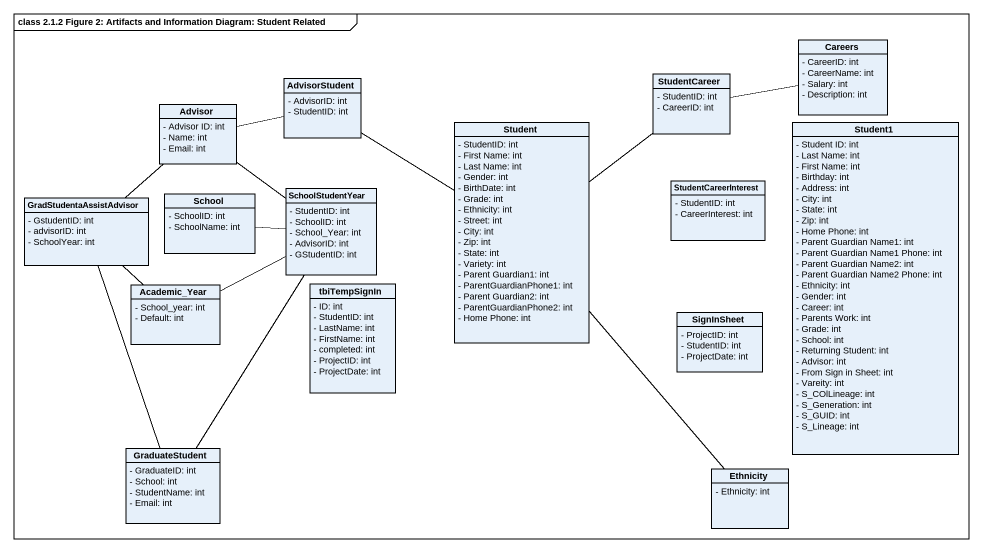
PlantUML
@startuml
mainframe class 2.1.2 Figure 2: Artifacts and Information Diagram: Student Related
hide circle
hide empty members
skinparam classAttributeIconSize 0
class Careers {
  - CareerID: int
  - CareerName: int
  - Salary: int
  - Description: int
}
class AdvisorStudent {
  - AdvisorID: int
  - StudentID: int
}
class StudentCareer {
  - StudentID: int
  - CareerID: int
}
class Advisor {
  - Advisor ID: int
  - Name: int
  - Email: int
}
class Student {
  - StudentID: int
  - First Name: int
  - Last Name: int
  - Gender: int
  - BirthDate: int
  - Grade: int
  - Ethnicity: int
  - Street: int
  - City: int
  - Zip: int
  - State: int
  - Variety: int
  - Parent Guardian1: int
  - ParentGuardianPhone1: int
  - Parent Guardian2: int
  - ParentGuardianPhone2: int
  - Home Phone: int
}
class Student1 {
  - Student ID: int
  - Last Name: int
  - First Name: int
  - Birthday: int
  - Address: int
  - City: int
  - State: int
  - Zip: int
  - Home Phone: int
  - Parent Guardian Name1: int
  - Parent Guardian Name1 Phone: int
  - Parent Guardian Name2: int
  - Parent Guardian Name2 Phone: int
  - Ethnicity: int
  - Gender: int
  - Career: int
  - Parents Work: int
  - Grade: int
  - School: int
  - Returning Student: int
  - Advisor: int
  - From Sign in Sheet: int
  - Vareity: int
  - S_COlLineage: int
  - S_Generation: int
  - S_GUID: int
  - S_Lineage: int
}
class GradStudentaAssistAdvisor {
  - GstudentID: int
  - advisorID: int
  - SchoolYear: int
}
class School {
  - SchoolID: int
  - SchoolName: int
}
class SchoolStudentYear {
  - StudentID: int
  - SchoolID: int
  - School_Year: int
  - AdvisorID: int
  - GStudentID: int
}
class StudentCareerInterest {
  - StudentID: int
  - CareerInterest: int
}
class Academic_Year {
  - School_year: int
  - Default: int
}
class tbiTempSignIn {
  - ID: int
  - StudentID: int
  - LastName: int
  - FirstName: int
  - completed: int
  - ProjectID: int
  - ProjectDate: int
}
class SignInSheet {
  - ProjectID: int
  - StudentID: int
  - ProjectDate: int
}
class GraduateStudent {
  - GraduateID: int
  - School: int
  - StudentName: int
  - Email: int
}
class Ethnicity {
  - Ethnicity: int
}
AdvisorStudent -- Student
StudentCareer -right- Careers
Advisor -right- AdvisorStudent
Advisor -- GradStudentaAssistAdvisor
Advisor -- SchoolStudentYear
Student -up- StudentCareer
Student -- Ethnicity
GradStudentaAssistAdvisor -- Academic_Year
GradStudentaAssistAdvisor -- GraduateStudent
School -right- SchoolStudentYear
Academic_Year -right- SchoolStudentYear
GraduateStudent -up- SchoolStudentYear
@enduml
